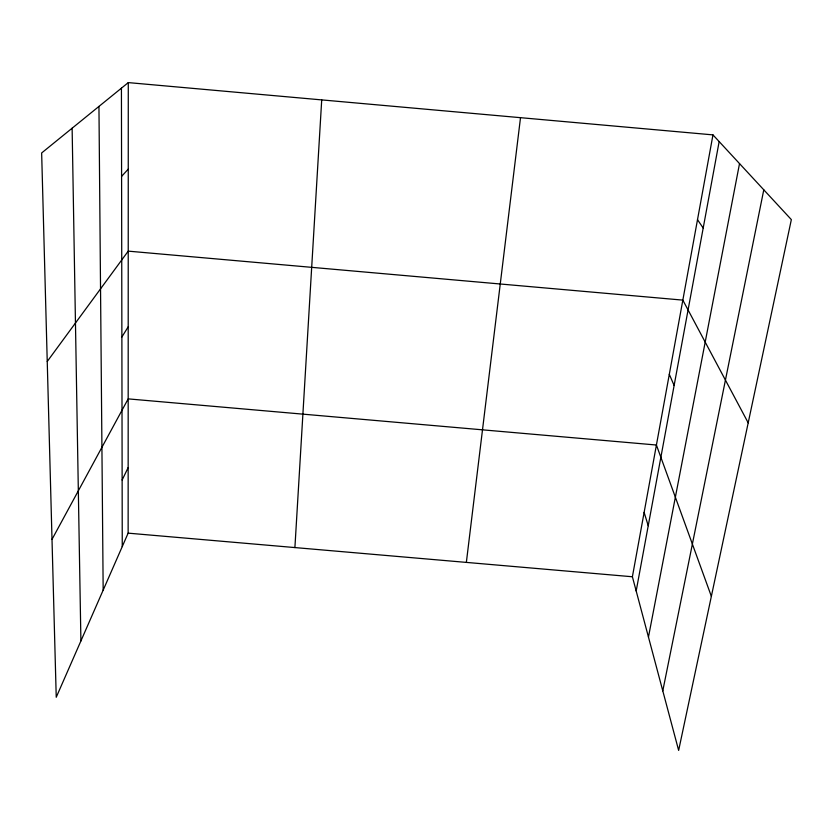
<?xml version="1.0" encoding="UTF-8"?>
<svg xmlns="http://www.w3.org/2000/svg" width="833" height="833" viewBox="0 0 833 833"><rect width="100%" height="100%" fill="white"/><g stroke="black" fill="none" stroke-linecap="round" stroke-linejoin="round"><path stroke-width="1.25" d="M128.282 82.602L41.65 152.96L56.238 697.263L128.136 533.151L128.282 82.602L712.965 134.884L791.35 219.61L678.645 750.398L632.393 576.759L712.965 134.884M294.903 547.583L321.715 99.898M466.355 562.4L520.51 117.672M636.183 590.982L719.16 141.579M648.459 637.078L739.527 163.591M662.787 690.849L763.788 189.82M122.139 480.037L128.157 467.584M52.01 539.367L128.178 398.882L656.414 445.02L711.361 596.334M121.878 336.99L128.199 326.817M47.242 361.47L128.22 251.139L682.831 300.119L748.201 422.841M121.597 176.398L128.251 169.109M128.136 533.151L632.393 576.759M697.502 219.683L703.198 228.034M669.305 374.34L674.126 385.45M644.128 512.42L648.23 525.717M72.127 128.209L80.905 640.952M98.95 106.426L103.167 590.139M121.431 88.163L122.253 546.583"/></g></svg>
